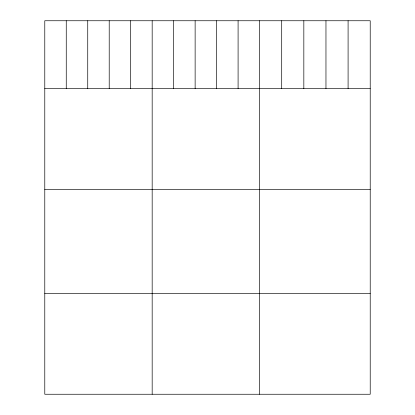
<?xml version="1.0" encoding="UTF-8"?>
<svg xmlns="http://www.w3.org/2000/svg" width="415" height="415" viewBox="0 0 415 415"><rect width="100%" height="100%" fill="white"/><g stroke="black" fill="none" stroke-linecap="round" stroke-linejoin="round"><path stroke-width="0.62" d="M370.221 88.551L370.221 394.25L44.779 394.25L44.779 20.75L370.221 20.75L370.221 88.551L44.779 88.551M44.779 189.432L370.221 189.432M44.779 293.369L370.221 293.369M348.092 20.75L348.092 88.551M325.962 20.75L325.962 88.551M303.832 20.75L303.832 88.551M281.702 20.75L281.702 88.551M259.572 20.75L259.572 394.25M238.091 20.75L238.091 88.551M216.614 20.75L216.614 88.551M195.133 20.75L195.133 88.551M173.652 20.75L173.652 88.551M152.175 20.75L152.175 394.25M130.694 20.75L130.694 88.551M109.212 20.75L109.212 88.551M87.736 20.75L87.736 88.551M66.255 20.75L66.255 88.551"/></g></svg>
